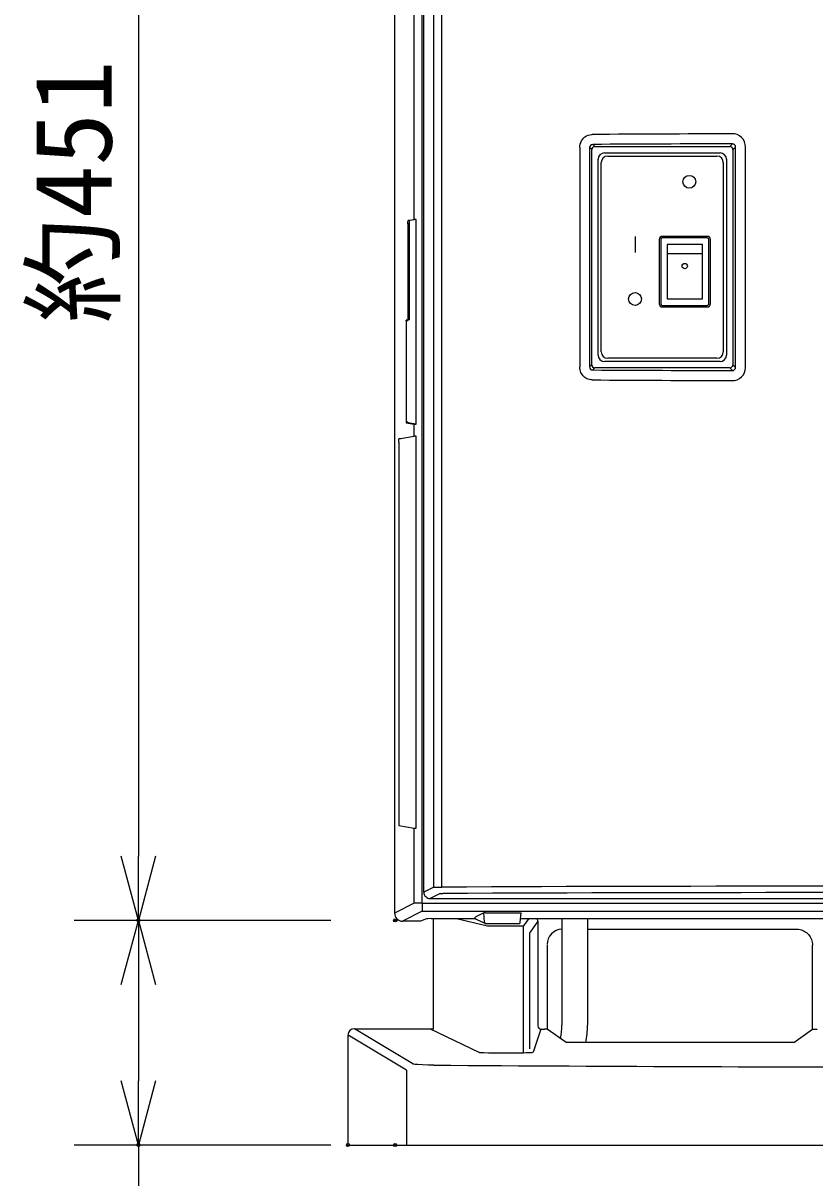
# Model space of a CAD drawing. Units: millimetres, scale not verified. Extents: x -63 to 63, y -57 to 57.
# Drawn here: x -51.91 to -27.25, y -14.63 to 21.35 of the extents above; entities that cross this region are included whole.
import ezdxf
from ezdxf.enums import TextEntityAlignment as Align

# ---------------------------------------------------------------- set-up
doc = ezdxf.new("R2010")
doc.units = ezdxf.units.MM
doc.header["$LTSCALE"] = 0.190236
doc.header["$PDMODE"] = 32
doc.header["$PDSIZE"] = 0.0951
for name, color, linetype in [('0-2_GAIKEI', 1, 'Continuous'), ('0-4_SUNPO', 3, 'Continuous'), ('0-5_DEFPOINTS', 7, 'Continuous')]:
    doc.layers.add(name, color=color, linetype=linetype)
doc.styles.add('ＭＳ ゴシック', font='')
doc.styles.get('ＭＳ ゴシック').set_extended_font_data('MS Gothic')

# ---------------------------------------------------------------- blocks, each defined once
blk = doc.blocks.new('_OPEN30')
at = {"layer": '0-5_DEFPOINTS'}
blk.add_line((0, 0), (-1, 0), dxfattribs=at)
blk.add_lwpolyline([(-1, 0.26795), (0, 0), (-1, -0.26795)], dxfattribs=at)

msp = doc.modelspace()

# ---------------------------------------------------------------- linework, layer by layer
at = {"layer": '0-2_GAIKEI', "color": 7}
for p, q in [((-40.3422, 38.2433), (-40.3422, -6.3824)), ((-37.5607, -6.3705), (-37.8279, -6.5052)), ((-37.5604, -6.3704), (-37.5607, -6.3705)), ((-37.5361, -6.6672), (-37.5607, -6.3705)), ((-37.5599, -6.3703), (-37.5604, -6.3704)), ((-37.5527, -6.3698), (-37.5599, -6.3703)), ((-37.5112, -6.3692), (-37.5527, -6.3698)), ((-37.5112, -6.3692), (-36.4492, -6.3692)), ((-36.4492, -6.3692), (-36.4065, -6.3699)), ((-36.4257, -6.6673), (-36.3996, -6.3705)), ((-36.4065, -6.3699), (-36.4004, -6.3703)), ((-36.4004, -6.3703), (-36.3998, -6.3704)), ((-36.3998, -6.3704), (-36.3996, -6.3705)), ((-39.6307, -6.6321), (-40.0922, -6.6321)), ((-39.6072, -6.6321), (-39.6307, -6.6321)), ((-39.545, -6.6309), (-39.6072, -6.6321)), ((-39.5318, -6.6299), (-39.545, -6.6309)), ((-39.5309, -6.6297), (-39.5318, -6.6299)), ((-39.3465, -6.5572), (-39.5309, -6.6297)), ((-39.3452, -6.5569), (-39.3465, -6.5572)), ((-39.3399, -6.5563), (-39.3452, -6.5569)), ((-39.3036, -6.5547), (-39.3399, -6.5563)), ((-39.1968, -6.5536), (-39.3036, -6.5547)), ((-39.1968, -6.5536), (-37.8199, -6.5536)), ((-39.1306, -9.982), (-39.1306, -6.637)), ((-39.1297, -6.637), (-39.1297, -6.5536)), ((-37.8251, -6.5361), (-37.8279, -6.5052)), ((-37.8252, -6.5335), (-37.8279, -6.5052)), ((-37.8251, -6.5361), (-37.8252, -6.5335)), ((-37.7978, -6.5738), (-37.5062, -6.7087)), ((-36.4742, -6.7128), (-37.4876, -6.7128)), ((-36.4157, -6.5536), (-13.9995, -6.5536)), ((-41.5922, -9.982), (-39.1306, -9.982)), ((-39.7668, -11.0794), (-41.5873, -9.987)), ((-41.7922, -10.182), (-41.7922, -13.6071)), ((-39.7589, -11.0827), (-39.7668, -11.0794)), ((-39.7383, -11.0875), (-39.7589, -11.0827)), ((-39.6949, -11.0937), (-39.7383, -11.0875)), ((-39.6165, -11.1009), (-39.6949, -11.0937)), ((-39.4671, -11.1092), (-39.6165, -11.1009)), ((-39.2954, -11.1158), (-39.4671, -11.1092)), ((-39.116, -11.1182), (-39.2954, -11.1158)), ((-41.7922, -13.6071), (-2.7921, -13.6071))]:
    msp.add_line(p, q, dxfattribs=at)
at = {"layer": '0-2_GAIKEI'}
for p, q in [((-39.7257, 15.2262), (-39.7257, 37.6268)), ((-39.476, -6.0744), (-39.476, 37.6268)), ((-39.1225, -5.5739), (-39.1225, 37.0661)), ((-38.8729, -5.5714), (-38.8729, 37.0612)), ((-34.5422, 17.628), (-34.5181, 17.6776)), ((-34.5181, 17.6776), (-34.4874, 17.7233)), ((-34.4874, 17.7233), (-34.4507, 17.7644)), ((-34.4507, 17.7644), (-34.4088, 17.8)), ((-34.4088, 17.8), (-34.3624, 17.8295)), ((-34.3624, 17.8295), (-34.3123, 17.8523)), ((-34.3123, 17.8523), (-34.2596, 17.8679)), ((-34.2596, 17.8679), (-34.2052, 17.876)), ((-34.2052, 17.876), (-34.1869, 17.8771)), ((-34.5714, 17.4663), (-34.5691, 17.5214)), ((-34.5714, 17.4663), (-34.5714, 10.6395)), ((-34.5691, 17.5214), (-34.5593, 17.5756)), ((-34.5593, 17.5756), (-34.5422, 17.628)), ((-34.2629, 17.4663), (-34.2629, 10.6395)), ((-34.1997, 17.403), (-34.2629, 17.4663)), ((-34.1997, 10.7028), (-34.1997, 17.403)), ((-34.0998, 17.5029), (-34.1636, 17.5667)), ((-34.0998, 17.5029), (-29.8995, 17.5029)), ((-33.7996, 17.3029), (-30.1997, 17.3029)), ((-29.8995, 17.5029), (-29.8173, 17.5851)), ((-29.7996, 17.403), (-29.7171, 17.4856)), ((-29.7996, 17.403), (-29.7996, 10.7028)), ((-29.7171, 10.6202), (-29.7171, 17.4856)), ((-29.4069, 10.6202), (-29.4069, 17.4856)), ((-33.9996, 11.0029), (-33.9996, 17.1029)), ((-33.8996, 11.1029), (-33.8996, 17.0029)), ((-33.6996, 17.2029), (-30.2997, 17.2029)), ((-30.0997, 17.0029), (-30.0997, 11.1029)), ((-29.9997, 17.1029), (-29.9997, 11.0029)), ((-39.9255, 15.0938), (-39.9241, 15.1626)), ((-39.9241, 15.1626), (-39.9222, 15.1872)), ((-39.9222, 15.1872), (-39.9213, 15.192)), ((-39.9213, 15.192), (-39.9208, 15.1933)), ((-39.9208, 15.1933), (-39.9206, 15.1936)), ((-39.9206, 15.1936), (-39.9204, 15.1937)), ((-39.9204, 15.1937), (-39.9203, 15.1938)), ((-39.8755, 15.0938), (-39.874, 15.1626)), ((-39.874, 15.1626), (-39.8721, 15.1872)), ((-39.8721, 15.1872), (-39.8712, 15.192)), ((-39.8712, 15.192), (-39.8707, 15.1933)), ((-39.8707, 15.1933), (-39.8705, 15.1936)), ((-39.8705, 15.1936), (-39.8703, 15.1937)), ((-39.8703, 15.1937), (-39.8703, 15.1938)), ((-39.6679, 8.8496), (-39.6679, 15.2275)), ((-39.8755, 15.0938), (-39.9255, 15.0938)), ((-39.9255, 15.0938), (-39.9255, 12.2008)), ((-39.8755, 12.2008), (-39.8755, 15.0938)), ((-32.8497, 14.7029), (-32.8497, 14.2029)), ((-32.0996, 14.6029), (-32.0996, 12.6029)), ((-32.0496, 14.6029), (-32.0496, 12.6029)), ((-30.5996, 14.7029), (-31.9996, 14.7029)), ((-30.5996, 14.6529), (-31.9996, 14.6529)), ((-31.8496, 14.4529), (-31.8496, 12.7529)), ((-30.7496, 14.4529), (-31.8496, 14.4529)), ((-30.7496, 12.7529), (-30.7496, 14.4529)), ((-30.5496, 12.6029), (-30.5496, 14.6029)), ((-30.4996, 12.6029), (-30.4996, 14.6029)), ((-31.8496, 14.1647), (-30.7496, 14.1647)), ((-31.8496, 12.7529), (-30.7496, 12.7529)), ((-31.9996, 12.5529), (-30.5996, 12.5529)), ((-31.9996, 12.5029), (-30.5996, 12.5029)), ((-39.9779, 12.0731), (-39.9774, 12.0906)), ((-39.9279, 12.0731), (-39.9779, 12.0731)), ((-39.9779, 12.0731), (-39.9779, 8.9127)), ((-39.9774, 12.0906), (-39.9771, 12.0927)), ((-39.9771, 12.0927), (-39.9769, 12.0931)), ((-39.9307, 12.1008), (-39.9769, 12.0931)), ((-39.9268, 12.0931), (-39.9769, 12.0931)), ((-39.9306, 12.1008), (-39.9307, 12.1008)), ((-39.8806, 12.1008), (-39.9307, 12.1008)), ((-39.9305, 12.1009), (-39.9306, 12.1008)), ((-39.9302, 12.1012), (-39.9305, 12.1009)), ((-39.9298, 12.1025), (-39.9302, 12.1012)), ((-39.9289, 12.1074), (-39.9298, 12.1025)), ((-39.927, 12.1319), (-39.9289, 12.1074)), ((-39.9279, 12.0731), (-39.9273, 12.0906)), ((-39.9273, 12.0906), (-39.927, 12.0927)), ((-39.9255, 12.2008), (-39.927, 12.1319)), ((-39.927, 12.0927), (-39.9268, 12.0931)), ((-39.8806, 12.1008), (-39.9268, 12.0931)), ((-39.8755, 12.2008), (-39.9255, 12.2008)), ((-39.8806, 12.1008), (-39.8804, 12.1009)), ((-39.8806, 12.1008), (-39.8806, 12.1008)), ((-39.8804, 12.1009), (-39.8802, 12.1012)), ((-39.8802, 12.1012), (-39.8795, 12.1034)), ((-39.8795, 12.1034), (-39.8778, 12.1176)), ((-39.8778, 12.1176), (-39.8758, 12.1658)), ((-39.8758, 12.1658), (-39.8755, 12.2008)), ((-30.1997, 10.8029), (-33.7996, 10.8029)), ((-30.2997, 10.9029), (-33.6996, 10.9029)), ((-34.5715, 10.6194), (-34.5714, 10.6395)), ((-34.5685, 10.5791), (-34.5715, 10.6194)), ((-34.5616, 10.5394), (-34.5685, 10.5791)), ((-34.5507, 10.5006), (-34.5616, 10.5394)), ((-34.5359, 10.4631), (-34.5507, 10.5006)), ((-34.5175, 10.4272), (-34.5359, 10.4631)), ((-34.1997, 10.7028), (-34.2629, 10.6395)), ((-34.0998, 10.6029), (-34.1636, 10.5391)), ((-29.8995, 10.6029), (-34.0998, 10.6029)), ((-29.8995, 10.6029), (-29.8173, 10.5207)), ((-29.7996, 10.7028), (-29.7171, 10.6202)), ((-34.4956, 10.3934), (-34.5175, 10.4272)), ((-34.4704, 10.362), (-34.4956, 10.3934)), ((-34.4421, 10.3333), (-34.4704, 10.362)), ((-34.4112, 10.3075), (-34.4421, 10.3333)), ((-34.3778, 10.2851), (-34.4112, 10.3075)), ((-34.3423, 10.2662), (-34.3778, 10.2851)), ((-34.3051, 10.2509), (-34.3423, 10.2662)), ((-34.2665, 10.2395), (-34.3051, 10.2509)), ((-34.227, 10.2321), (-34.2665, 10.2395)), ((-34.1869, 10.2287), (-34.227, 10.2321)), ((-39.9779, 8.9127), (-39.9774, 8.8952)), ((-39.9279, 8.9127), (-39.9779, 8.9127)), ((-39.9774, 8.8952), (-39.9771, 8.8931)), ((-39.9771, 8.8931), (-39.9769, 8.8927)), ((-39.9268, 8.8927), (-39.9769, 8.8927)), ((-39.9769, 8.8927), (-39.7257, 8.8509)), ((-39.9279, 8.9127), (-39.9273, 8.8952)), ((-39.9273, 8.8952), (-39.927, 8.8931)), ((-39.927, 8.8931), (-39.9268, 8.8927)), ((-39.6679, 8.8496), (-39.9268, 8.8927)), ((-39.7257, 8.4737), (-39.7257, 8.8509)), ((-40.2111, 8.2938), (-40.2097, 8.3626)), ((-40.2097, 8.3626), (-40.2078, 8.3872)), ((-40.2078, 8.3872), (-40.2069, 8.392)), ((-40.2069, 8.392), (-40.2064, 8.3933)), ((-40.2064, 8.3933), (-40.2062, 8.3936)), ((-40.2062, 8.3936), (-40.206, 8.3937)), ((-40.206, 8.3937), (-40.2059, 8.3938)), ((-40.2059, 8.3938), (-39.7257, 8.4737)), ((-39.6679, -3.7392), (-39.6679, 8.475)), ((-39.1225, -5.5739), (-39.1168, -5.5735)), ((-39.1168, -5.5735), (-39.0743, -5.5726)), ((-39.0743, -5.5726), (-38.8729, -5.5714)), ((-39.7257, -6.0744), (-40.3422, -6.3824)), ((-39.476, -6.0744), (-39.476, -6.3243)), ((-39.476, -6.0744), (-5.1082, -6.0744)), ((-38.9228, -5.7738), (-38.9222, -5.7736)), ((-38.9222, -5.7736), (-38.9117, -5.7727)), ((-38.9117, -5.7727), (-38.8601, -5.7715)), ((-38.8601, -5.7715), (-38.8396, -5.7714)), ((-39.476, -6.3243), (-40.0922, -6.6321)), ((-39.476, -6.3243), (-5.1082, -6.3243)), ((-36.3238, -6.8778), (-36.322, -6.7986)), ((-36.322, -6.7986), (-36.3208, -6.7789)), ((-36.3208, -6.7789), (-36.3206, -6.7778)), ((-36.162, -6.5536), (-36.3206, -6.7778)), ((-35.8797, -6.637), (-36.1206, -6.9777)), ((-35.8806, -6.637), (-35.8806, -9.8978)), ((-35.1301, -6.5536), (-35.1301, -9.8756)), ((-34.3302, -6.5536), (-34.3302, -9.8756)), ((-36.326, -7.2776), (-36.3258, -7.1468)), ((-36.3258, -7.1468), (-36.3238, -6.8778)), ((-36.126, -7.2776), (-36.1257, -7.1739)), ((-36.1257, -7.1739), (-36.1236, -7.03)), ((-36.1236, -7.03), (-36.1218, -6.9867)), ((-36.1218, -6.9867), (-36.1209, -6.9784)), ((-36.1209, -6.9784), (-36.1206, -6.9777)), ((-34.3302, -6.8818), (-27.8205, -6.8818)), ((-27.8205, -6.8818), (-27.7982, -6.8823)), ((-27.7982, -6.8823), (-27.7538, -6.8862)), ((-27.7538, -6.8862), (-27.7099, -6.8941)), ((-27.7099, -6.8941), (-27.6668, -6.9059)), ((-27.6668, -6.9059), (-27.6249, -6.9215)), ((-27.6249, -6.9215), (-27.5845, -6.9408)), ((-27.5845, -6.9408), (-27.546, -6.9636)), ((-27.546, -6.9636), (-27.5096, -6.9898)), ((-27.5096, -6.9898), (-27.4758, -7.0192)), ((-27.4758, -7.0192), (-27.4447, -7.0516)), ((-27.4447, -7.0516), (-27.4166, -7.0866)), ((-27.4166, -7.0866), (-27.3918, -7.124)), ((-27.3918, -7.124), (-27.3705, -7.1634)), ((-27.3705, -7.1634), (-27.3528, -7.2047)), ((-36.327, -10.6295), (-36.327, -7.2776)), ((-36.127, -10.6137), (-36.127, -7.2776)), ((-36.127, -10.6137), (-36.127, -7.2776)), ((-35.5895, -7.3802), (-35.5895, -9.9924)), ((-27.3528, -7.2047), (-27.3389, -7.2473)), ((-27.3389, -7.2473), (-27.3289, -7.2911)), ((-27.3289, -7.2911), (-27.3229, -7.3355)), ((-27.3229, -7.3355), (-27.3209, -7.3802)), ((-27.3209, -9.9924), (-27.3209, -7.3802)), ((-39.2278, -9.9886), (-37.7136, -10.715)), ((-35.7797, -9.9978), (-36.026, -10.7135)), ((-35.7797, -9.9978), (-35.6719, -9.9978)), ((-35.5885, -9.9924), (-35.6719, -9.9978)), ((-34.9965, -10.4121), (-35.5885, -9.9924)), ((-39.966, -11.2791), (-41.7872, -10.1864)), ((-27.9038, -10.4121), (-34.9965, -10.4121)), ((-37.7136, -10.715), (-37.7089, -10.7166)), ((-37.7089, -10.7166), (-37.6914, -10.7195)), ((-37.6914, -10.7195), (-37.6459, -10.7235)), ((-37.6459, -10.7235), (-37.5558, -10.7275)), ((-37.5558, -10.7275), (-37.4154, -10.7294)), ((-37.4154, -10.7294), (-36.326, -10.7294)), ((-36.326, -10.7294), (-36.326, -10.6295)), ((-36.326, -10.7294), (-36.247, -10.7288)), ((-36.247, -10.7288), (-36.1205, -10.725)), ((-36.1205, -10.725), (-36.0574, -10.7204)), ((-36.0574, -10.7204), (-36.0346, -10.717)), ((-36.0346, -10.717), (-36.0277, -10.7149)), ((-36.0277, -10.7149), (-36.0266, -10.7142)), ((-36.0266, -10.7142), (-36.0262, -10.7138)), ((-36.0262, -10.7138), (-36.026, -10.7135)), ((-39.966, -11.2791), (-39.966, -13.6071))]:
    msp.add_line(p, q, dxfattribs=at)
for points in [[(-39.1225, -5.5739), (-39.4297, -5.7273), (-39.4297, 37.3732)], [(-39.6679, 15.2275), (-39.8703, 15.1938), (-39.9203, 15.1938), (-39.7257, 15.2262)], [(-40.2111, 8.2938), (-40.2111, -3.6571), (-39.7257, -3.738)], [(-39.6679, 8.475), (-40.1559, 8.3938), (-40.2059, 8.3938)], [(-39.476, -6.0744), (-39.7257, -6.0744), (-39.7257, -3.738)], [(-38.9228, -5.7738), (-39.2297, -5.9271), (-5.3546, -5.9271)], [(-38.4086, -6.5536), (-37.4482, -6.7778), (-36.3206, -6.7778)], [(-27.9038, -10.4121), (-27.3209, -9.9924), (-27.2374, -9.9978), (-27.1711, -9.9978)]]:
    msp.add_lwpolyline(points, dxfattribs=at)
for centre, radius in [((-31.1596, 16.4029), 0.2), ((-31.301, 13.7775), 0.0828), ((-32.8497, 12.7529), 0.2)]:
    msp.add_circle(centre, radius, dxfattribs=at)
for centre, radius, start, end in [((-25.5885, -1493.7014), 1511.6029, 90.16072, 90.3259), ((-29.8073, 17.4958), 0.4004, 358.54973, 93.0873), ((-34.1626, 17.4665), 0.1003, 90.56194, 180.09761), ((-34.0999, 17.4031), 0.0998, 89.96451, 180.03548), ((-25.5885, -1489.9557), 1507.5469, 90.16072, 90.3259), ((-33.7996, 17.1029), 0.2, 90, 180), ((-30.1997, 17.1029), 0.2, 0, 90), ((-29.8994, 17.4031), 0.0998, 359.96451, 90.03548), ((-29.8165, 17.4856), 0.0995, 0.00934, 90.43185), ((-33.6996, 17.0029), 0.2, 90, 180), ((-30.2997, 17.0029), 0.2, 0, 90), ((-39.6721, 13.9616), 1.2658, 89.80846, 92.42484), ((-31.9996, 14.6029), 0.1, 90, 180), ((-31.9996, 14.6029), 0.05, 90, 180), ((-30.5996, 14.6029), 0.1, 0, 90), ((-30.5996, 14.6029), 0.05, 0, 90), ((-31.9996, 12.6029), 0.1, 180, 270), ((-31.9996, 12.6029), 0.05, 180, 270), ((-30.5996, 12.6029), 0.1, 270, 0), ((-30.5996, 12.6029), 0.05, 270, 0), ((-33.7996, 11.0029), 0.2, 180, 270), ((-33.6996, 11.1029), 0.2, 180, 270), ((-30.2997, 11.1029), 0.2, 270, 0), ((-30.1997, 11.0029), 0.2, 270, 0), ((-34.1626, 10.6394), 0.1003, 179.90236, 269.43806), ((-34.0999, 10.7027), 0.0998, 179.96451, 270.03546), ((-25.5884, 1518.0704), 1507.5556, 269.67409, 269.83926), ((-29.8994, 10.7027), 0.0998, 269.96451, 0.03546), ((-29.8073, 10.6101), 0.4004, 266.9127, 1.45024), ((-29.8165, 10.6202), 0.0995, 269.56812, 359.99065), ((-25.5885, 1521.8283), 1511.6241, 269.67409, 269.83926), ((-39.6721, 10.1155), 1.2658, 267.57515, 270.19153), ((-39.6721, 7.2092), 1.2658, 89.80847, 92.42482), ((-39.6721, -2.4734), 1.2658, 267.57516, 270.19151), ((-39.2298, -5.7273), 0.1998, 180.0163, 270.05176), ((-25.5047, -3069.8279), 3064.2856, 89.78544, 90.24996), ((-25.5047, -3054.7722), 3049.0297, 89.78491, 90.25058), ((-36.0796, -6.637), 0.1999, 359.9893, 30.52982), ((-35.1085, -7.3618), 0.48, 92.58374, 179.99998), ((-35.7797, -9.8979), 0.1, 179.94496, 269.97069), ((-37.1302, -9.8756), 2, 348.1274, 0), ((-37.1302, -9.8756), 2.8, 348.95291, 0)]:
    msp.add_arc(centre, radius, start, end, dxfattribs=at)
at = {"layer": '0-2_GAIKEI', "color": 7}
for centre, radius, start, end in [((-40.0924, -6.3823), 0.2498, 180.0163, 270.05177), ((-37.7798, -6.5321), 0.0454, 185.05878, 230.80403), ((-37.7746, -6.5237), 0.0553, 232.11096, 245.20821), ((-37.4819, -6.6597), 0.0548, 187.94536, 228.89491), ((-37.4872, -6.6676), 0.0453, 227.35324, 245.21107), ((-37.4876, -6.6685), 0.0443, 245.25313, 270.01608), ((-36.474, -6.664), 0.0488, 269.83551, 309.19151), ((-36.4772, -6.6629), 0.0517, 311.13646, 355.2542), ((-41.5922, -10.182), 0.2, 90, 179.99998), ((-22.2868, 2404.9784), 2416.1551, 269.6009, 270.00076)]:
    msp.add_arc(centre, radius, start, end, dxfattribs=at)
at = {"layer": '0-4_SUNPO'}
for p, q in [((-48.322, 36.4929), (-48.322, -4.6071)), ((-42.322, -6.6071), (-50.322, -6.6071)), ((-42.322, -6.6071), (-50.322, -6.6071)), ((-48.322, -8.6071), (-48.322, -11.6071)), ((-42.322, -13.6071), (-50.322, -13.6071)), ((-48.322, -13.6071), (-48.322, -23.7738))]:
    msp.add_line(p, q, dxfattribs=at)
at = {"layer": '0-5_DEFPOINTS'}
for p in [(-48.322, -6.6071), (-40.322, -6.6071), (-40.322, -6.6071), (-48.322, -13.6071), (-41.7922, -13.6071), (-40.322, -13.6071)]:
    msp.add_point(p, dxfattribs=at)

# ---------------------------------------------------------------- block references
at = {"layer": '0-4_SUNPO', "xscale": 2, "yscale": 2}
for p, rotation in [((-48.322, -6.6071), 270), ((-48.322, -6.6071), 90), ((-48.322, -13.6071), 270)]:
    msp.add_blockref('_OPEN30', p, dxfattribs=dict(at, rotation=rotation))

# ---------------------------------------------------------------- texts
at = {"layer": '0-4_SUNPO', "style": 'ＭＳ ゴシック'}
msp.add_text('約451', height=2.406, rotation=90, dxfattribs=at).set_placement((-48.4316, 11.9895), align=Align.BOTTOM_LEFT)

doc.saveas('drawing.dxf')
